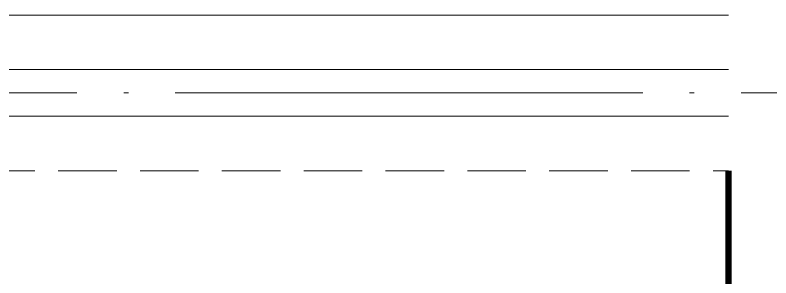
# Model space of a CAD drawing. Extents: x 27938 to 725830, y -209821 to 1628073.
# Drawn here: x 280801 to 281771, y 672920 to 673257 of the extents above; entities that cross this region are included whole.
import ezdxf

# ---------------------------------------------------------------- set-up
doc = ezdxf.new("R2010")
doc.units = 0
doc.header["$LTSCALE"] = 1000
doc.header["$MEASUREMENT"] = 0
doc.linetypes.add('DASH', pattern=[0.35, 0.25, -0.1])
doc.linetypes.add('DOTE', pattern=[2.42, 2, -0.2, 0.02, -0.2])
for name, color, linetype, lineweight in [('DOTE', 19, 'DOTE', 9), ('平面-栏杆', 135, 'Continuous', 15), ('平面-看线', 45, 'Continuous', 15)]:
    doc.layers.add(name, color=color, linetype=linetype, lineweight=lineweight)

# ---------------------------------------------------------------- blocks, each defined once
blk = doc.blocks.new('GDRDADWDAD')
at = {"layer": 'DOTE', "linetype": 'DOTE', "ltscale": 0.3}
blk.add_line((270116.58, 673157.17), (328916.58, 673157.17), dxfattribs=at)

msp = doc.modelspace()

# ---------------------------------------------------------------- linework, layer by layer
at = {"color": 30, "const_width": 8}
msp.add_lwpolyline([(281716.58, 673057.17), (281716.58, 672907.17), (282016.58, 672907.17), (282016.58, 673057.17)], dxfattribs=at)
at = {"layer": '平面-栏杆'}
for p, q in [((275816.58, 673187.17), (281716.58, 673187.17)), ((275816.58, 673127.17), (281716.58, 673127.17))]:
    msp.add_line(p, q, dxfattribs=at)
at = {"layer": '平面-看线'}
msp.add_line((275816.58, 673257.17), (281716.58, 673257.17), dxfattribs=at)
at = {"layer": '平面-看线', "linetype": 'DASH', "ltscale": 0.3}
msp.add_line((275816.58, 673057.17), (281716.58, 673057.17), dxfattribs=at)

# ---------------------------------------------------------------- block references
msp.add_blockref('GDRDADWDAD', (0, 0))

doc.saveas('drawing.dxf')
